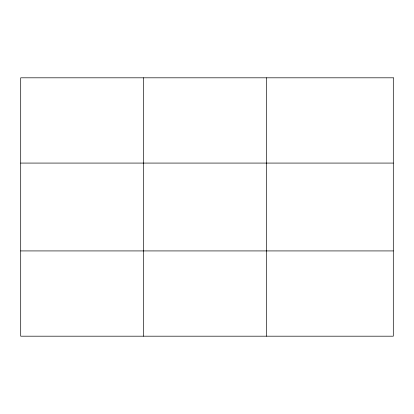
<?xml version="1.0" encoding="UTF-8"?>
<svg xmlns="http://www.w3.org/2000/svg" width="414" height="414" viewBox="0 0 414 414"><rect width="100%" height="100%" fill="white"/><g stroke="black" fill="none" stroke-linecap="round" stroke-linejoin="round"><path stroke-width="0.62" d="M143.658 336.189L143.658 77.811M266.616 336.189L266.616 77.811M20.7 163.075L393.3 163.075M20.7 250.925L393.3 250.925M393.3 77.811L393.3 336.189L20.7 336.189L20.7 77.811L393.3 77.811"/></g></svg>
